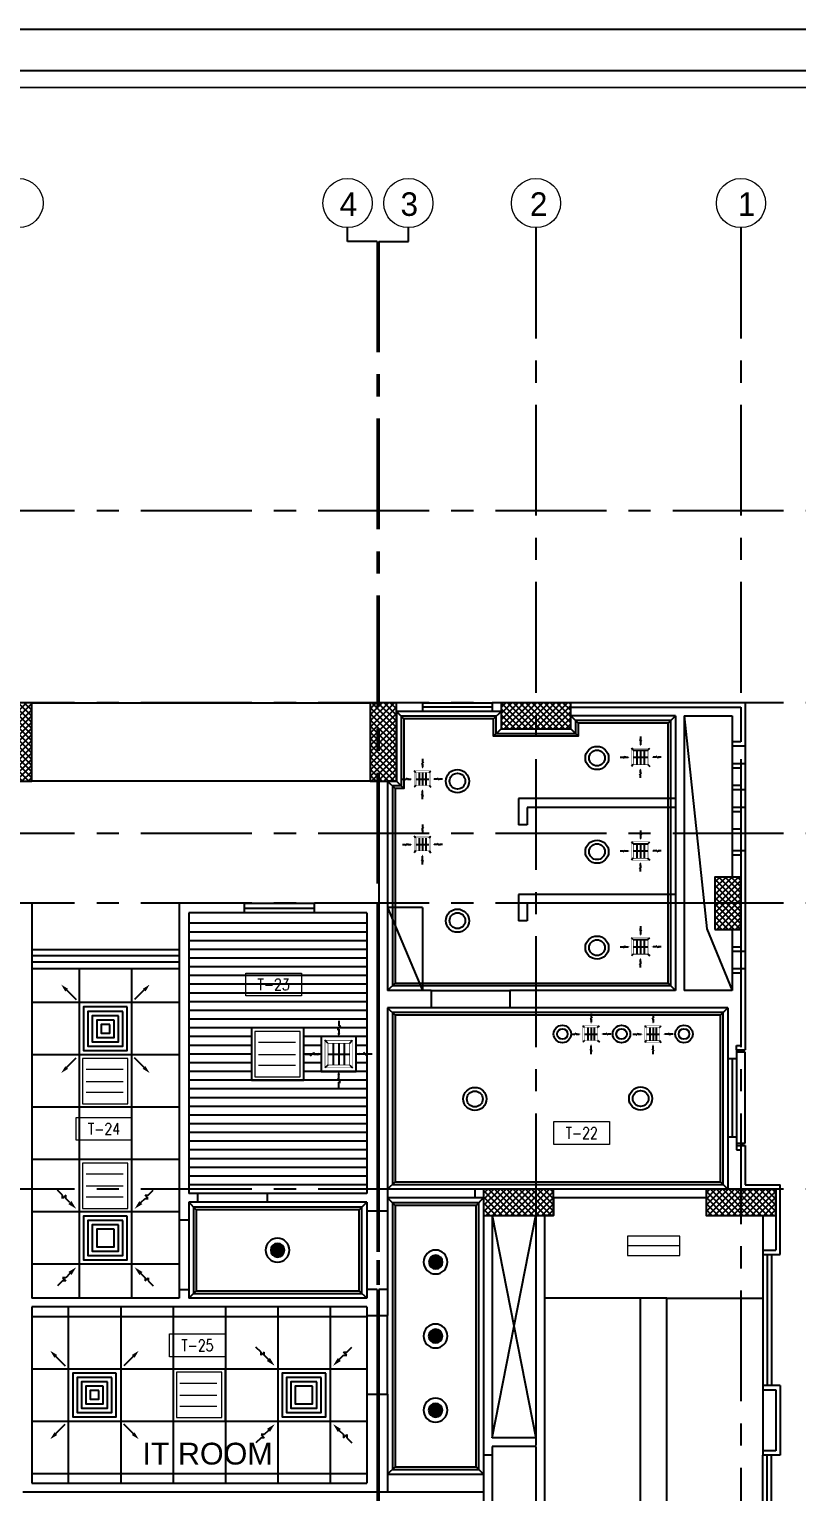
# Model space of a CAD drawing. Extents: x -404 to 2784, y -167 to 852.
# Drawn here: x -358.82 to -350.02, y -25.75 to -8.98 of the extents above; entities that cross this region are included whole.
import ezdxf
from ezdxf.enums import TextEntityAlignment as Align

# ---------------------------------------------------------------- set-up
doc = ezdxf.new("R2010")
doc.units = 0
doc.header["$MEASUREMENT"] = 0
doc.linetypes.add('CENTERX2', pattern=[101.6, 63.5, -12.7, 12.7, -12.7])
doc.linetypes.add('HIDDEN', pattern=[0.375, 0.25, -0.125])
for name, color, linetype, lineweight in [('A-SYMB-RMNU', 4, 'Continuous', 9), ('AXIS-TXT', 171, 'Continuous', 20), ('Lighting', 2, 'Continuous', 13)]:
    doc.layers.add(name, color=color, linetype=linetype, lineweight=lineweight)
for name, color, linetype in [('AXIS', 1, 'CENTERX2'), ('ciling', 6, 'Continuous'), ('COLHATCH', 5, 'Continuous'), ('column', 6, 'Continuous'), ('E-LIGHTING', 2, 'Continuous'), ('elev', 2, 'Continuous'), ('ELEV1', 7, 'Continuous'), ('ELEV3', 1, 'Continuous'), ('FASEL', 253, 'Continuous'), ('fram', 252, 'Continuous'), ('M-DIFUSER', 195, 'Continuous'), ('M-DUCT-RA', 30, 'Continuous'), ('M-DUCT-SA', 5, 'Continuous'), ('METAL-EDGE', 253, 'Continuous'), ('WALL', 4, 'Continuous'), ('WIN', 5, 'Continuous'), ('ZONE TEXT', 73, 'Continuous')]:
    doc.layers.add(name, color=color, linetype=linetype)
doc.styles.add('AC', font='romans.shx', dxfattribs={"height": 0.2})
doc.styles.add('ARABY', font='sosa.shx')
doc.styles.add('ROMANS-TITLE', font='ROMANS.shx', dxfattribs={"width": 0.8})

# ---------------------------------------------------------------- blocks, each defined once
blk = doc.blocks.new('004')
at = {"layer": 'E-LIGHTING'}
for radius in [0.113, 0.0771]:
    blk.add_circle((0, 0), radius, dxfattribs=at)
blk = doc.blocks.new('A$C6E0E3E1A')
at = {"layer": 'Lighting'}
blk.add_line((0.52, 0), (-0.52, 0), dxfattribs=at)
blk.add_lwpolyline([(0.52, 0.194), (-0.52, 0.194), (-0.52, -0.194), (0.52, -0.194)], close=True, dxfattribs=at)
blk = doc.blocks.new('A$C61A10E5A')
h = blk.add_hatch(color=2)
h.set_gradient(color1=(241, 237, 14), color2=(242, 239, 38), one_color=1, tint=0.55)
edge = h.paths.add_edge_path()
edge.add_arc((0.001, 0.001), 0.0696, 0, 360)
at = {"layer": 'E-LIGHTING'}
for centre, radius in [((0, 0), 0.121), ((0.001, 0.001), 0.0696)]:
    blk.add_circle(centre, radius, dxfattribs=at)
blk = doc.blocks.new('005')
at = {"layer": 'E-LIGHTING', "lineweight": 5}
for p, q in [((-0.212, 0.125), (0.212, 0.125)), ((-0.212, 0), (0.212, 0)), ((-0.212, -0.14), (0.212, -0.14))]:
    blk.add_line(p, q, dxfattribs=at)
for points in [[(-0.307, -0.307), (0.293, -0.307), (0.293, 0.293), (-0.307, 0.293)], [(-0.267, -0.267), (0.253, -0.267), (0.253, 0.253), (-0.267, 0.253)]]:
    blk.add_lwpolyline(points, close=True, dxfattribs=at)
blk = doc.blocks.new('A$C0B8779AA')
at = {"layer": 'M-DIFUSER', "color": 122}
for p, q in [((0.284, 0.459), (0.262, 0.437)), ((0.262, 0.437), (0.273, 0.437)), ((0.273, 0.495), (0.273, 0.459)), ((0.273, 0.459), (0.284, 0.459)), ((0.273, 0.437), (0.273, 0.4)), ((0.043, 0.265), (0.079, 0.265)), ((0.079, 0.254), (0.101, 0.276)), ((0.079, 0.265), (0.079, 0.254)), ((0.101, 0.276), (0.101, 0.265)), ((0.101, 0.265), (0.138, 0.265)), ((0.445, 0.265), (0.408, 0.265)), ((0.445, 0.276), (0.445, 0.265)), ((0.467, 0.254), (0.445, 0.276)), ((0.503, 0.265), (0.467, 0.265)), ((0.467, 0.265), (0.467, 0.254)), ((0.273, 0.093), (0.273, 0.13)), ((0.262, 0.093), (0.273, 0.093)), ((0.284, 0.071), (0.262, 0.093)), ((0.273, 0.035), (0.273, 0.071)), ((0.273, 0.071), (0.284, 0.071))]:
    blk.add_line(p, q, dxfattribs=at)
at = {"layer": 'M-DIFUSER'}
for p, q in [((0.198, 0.34), (0.178, 0.36)), ((0.235, 0.34), (0.235, 0.19)), ((0.273, 0.34), (0.273, 0.19)), ((0.31, 0.34), (0.31, 0.19)), ((0.348, 0.34), (0.368, 0.36)), ((0.198, 0.265), (0.348, 0.265)), ((0.198, 0.19), (0.178, 0.17)), ((0.348, 0.19), (0.368, 0.17))]:
    blk.add_line(p, q, dxfattribs=at)
at = {"layer": 'M-DIFUSER', "color": 21, "const_width": 0.00288}
blk.add_lwpolyline([(0.178, 0.36), (0.368, 0.36), (0.368, 0.17), (0.178, 0.17)], close=True, dxfattribs=at)
at = {"layer": 'M-DIFUSER', "const_width": 0.0048}
blk.add_lwpolyline([(0.198, 0.34), (0.348, 0.34), (0.348, 0.19), (0.198, 0.19)], close=True, dxfattribs=at)
at = {"layer": 'M-DIFUSER', "color": 122}
for points in [[(0.283, 0.41), (0.273, 0.401), (0.273, 0.382), (0.262, 0.41)], [(0.128, 0.255), (0.137, 0.265), (0.156, 0.265), (0.128, 0.275)], [(0.417, 0.255), (0.409, 0.265), (0.39, 0.265), (0.417, 0.275)], [(0.283, 0.121), (0.273, 0.129), (0.273, 0.148), (0.262, 0.121)]]:
    blk.add_solid(points, dxfattribs=at)
blk = doc.blocks.new('A$C63630F2B')
at = {"layer": 'M-DIFUSER'}
for p, q in [((0.198, 0.398), (0.173, 0.423)), ((0.398, 0.398), (0.423, 0.423)), ((0.398, 0.398), (0.418, 0.418)), ((0.398, 0.398), (0.198, 0.398)), ((0.398, 0.298), (0.198, 0.298)), ((0.248, 0.398), (0.248, 0.198)), ((0.298, 0.398), (0.298, 0.198)), ((0.348, 0.398), (0.348, 0.198)), ((0.198, 0.198), (0.173, 0.173)), ((0.198, 0.198), (0.178, 0.178)), ((0.398, 0.198), (0.423, 0.173))]:
    blk.add_line(p, q, dxfattribs=at)
at = {"layer": 'M-DIFUSER', "color": 122}
for p, q in [((0.311, 0.539), (0.285, 0.514)), ((0.285, 0.514), (0.298, 0.514)), ((0.298, 0.582), (0.298, 0.539)), ((0.298, 0.539), (0.311, 0.539)), ((0.298, 0.514), (0.298, 0.47)), ((0.014, 0.298), (0.057, 0.298)), ((0.057, 0.285), (0.082, 0.311)), ((0.057, 0.298), (0.057, 0.285)), ((0.082, 0.311), (0.082, 0.298)), ((0.082, 0.298), (0.126, 0.298)), ((0.513, 0.298), (0.469, 0.298)), ((0.513, 0.311), (0.513, 0.298)), ((0.539, 0.285), (0.513, 0.311)), ((0.581, 0.298), (0.539, 0.298)), ((0.539, 0.298), (0.539, 0.285)), ((0.285, 0.083), (0.298, 0.083)), ((0.311, 0.057), (0.285, 0.083)), ((0.298, 0.083), (0.298, 0.126)), ((0.298, 0.015), (0.298, 0.057)), ((0.298, 0.057), (0.311, 0.057))]:
    blk.add_line(p, q, dxfattribs=at)
at = {"layer": 'M-DIFUSER', "color": 21, "const_width": 0.00288}
blk.add_lwpolyline([(0.173, 0.173), (0.423, 0.173), (0.423, 0.423), (0.173, 0.423)], close=True, dxfattribs=at)
at = {"layer": 'M-DIFUSER', "const_width": 0.01}
blk.add_lwpolyline([(0.198, 0.198), (0.398, 0.198), (0.398, 0.398), (0.198, 0.398)], close=True, dxfattribs=at)
at = {"layer": 'M-DIFUSER', "color": 122}
for points in [[(0.31, 0.481), (0.298, 0.471), (0.298, 0.449), (0.286, 0.481)], [(0.115, 0.286), (0.125, 0.298), (0.147, 0.298), (0.115, 0.31)], [(0.481, 0.286), (0.47, 0.298), (0.448, 0.298), (0.481, 0.31)], [(0.31, 0.115), (0.298, 0.125), (0.298, 0.147), (0.286, 0.115)]]:
    blk.add_solid(points, dxfattribs=at)
blk = doc.blocks.new('*U255')
at = {"layer": 'M-DIFUSER', "ltscale": 5, "const_width": 18}
blk.add_lwpolyline([(-300, 300), (300, 300), (300, -300), (-300, -300)], close=True, dxfattribs=at)
at = {"layer": 'M-DIFUSER', "color": 21}
for points in [[(250, 250), (-250, 250), (-250, -250), (250, -250)], [(200, 200), (-200, 200), (-200, -200), (200, -200)], [(150, 150), (-150, 150), (-150, -150), (150, -150)], [(100, 100), (-100, 100), (-100, -100), (100, -100)], [(50, 50), (-50, 50), (-50, -50), (50, -50)]]:
    blk.add_lwpolyline(points, close=True, dxfattribs=at)
at = {"layer": 'M-DUCT-SA', "color": 5, "extrusion": (-5.07059e-20, -1.19855e-17, -1)}
blk.add_line((-461, 461), (-335, 335), dxfattribs=at)
at = {"layer": 'M-DUCT-SA', "color": 5, "extrusion": (-1.19855e-17, 5.07059e-20, -1)}
blk.add_line((461, 461), (335, 335), dxfattribs=at)
at = {"layer": 'M-DUCT-SA', "color": 5, "extrusion": (1.19855e-17, -5.07059e-20, -1)}
blk.add_line((-461, -461), (-335, -335), dxfattribs=at)
at = {"layer": 'M-DUCT-SA', "color": 5, "extrusion": (5.07059e-20, 1.19855e-17, -1)}
blk.add_line((461, -461), (335, -335), dxfattribs=at)
at = {"layer": 'M-DUCT-SA', "color": 5, "extrusion": (-5.07059e-20, -1.19855e-17, -1)}
blk.add_solid([(460, 428), (429, 459), (507, 507)], dxfattribs=at)
at = {"layer": 'M-DUCT-SA', "color": 5, "extrusion": (5.07059e-20, -1.19855e-17, -1)}
blk.add_solid([(-460, 428), (-429, 459), (-507, 507)], dxfattribs=at)
at = {"layer": 'M-DUCT-SA', "color": 5, "extrusion": (1.19855e-17, -5.07059e-20, -1)}
blk.add_solid([(428, -460), (459, -429), (507, -507)], dxfattribs=at)
at = {"layer": 'M-DUCT-SA', "color": 5, "extrusion": (-1.19855e-17, -5.07059e-20, -1)}
blk.add_solid([(-428, -460), (-459, -429), (-507, -507)], dxfattribs=at)
blk = doc.blocks.new('*U254')
at = {"layer": 'M-DIFUSER', "ltscale": 5, "const_width": 18}
blk.add_lwpolyline([(-300, 300), (300, 300), (300, -300), (-300, -300)], close=True, dxfattribs=at)
at = {"layer": 'M-DIFUSER', "color": 21}
for points in [[(250, 250), (-250, 250), (-250, -250), (250, -250)], [(200, 200), (-200, 200), (-200, -200), (200, -200)], [(150, 150), (-150, 150), (-150, -150), (150, -150)], [(100, 100), (-100, 100), (-100, -100), (100, -100)]]:
    blk.add_lwpolyline(points, close=True, dxfattribs=at)
at = {"layer": 'M-DUCT-RA', "color": 30}
for p, q in [((-491, 491), (-549, 549)), ((491, 491), (549, 549)), ((-491, 455), (-491, 491)), ((-455, 491), (-491, 455)), ((-455, 455), (-455, 491)), ((-406, 406), (-455, 455)), ((406, 406), (455, 455)), ((455, 491), (491, 491)), ((491, 455), (455, 491)), ((455, 455), (491, 455)), ((-491, -491), (-549, -549)), ((-491, -455), (-455, -491)), ((-455, -455), (-491, -455)), ((-455, -491), (-491, -491)), ((-406, -406), (-455, -455)), ((406, -406), (455, -455)), ((455, -491), (491, -455)), ((455, -455), (455, -491)), ((491, -455), (491, -491)), ((491, -491), (549, -549))]:
    blk.add_line(p, q, dxfattribs=at)
for points in [[(-389, 424), (-424, 389), (-335, 335)], [(424, 389), (389, 424), (335, 335)], [(-424, -389), (-389, -424), (-335, -335)], [(389, -424), (424, -389), (335, -335)]]:
    blk.add_solid(points, dxfattribs=at)
blk = doc.blocks.new('A-ROOM')
at = {"layer": 'A-SYMB-RMNU'}
blk.add_lwpolyline([(-425, 175), (425, 175), (425, -175), (-425, -175)], close=True, dxfattribs=at)
at = {"layer": 'A-SYMB-RMNU', "style": 'ROMANS-TITLE', "width": 0.8}
blk.add_attdef('ROOM-NO', text='', height=175, dxfattribs=at).set_placement((0, 0), align=Align.MIDDLE)

msp = doc.modelspace()

# ---------------------------------------------------------------- hatches: boundary and pattern name
at = {"layer": 'COLHATCH', "linetype": 'Continuous'}
h = msp.add_hatch(dxfattribs=at)
h.set_pattern_fill('_USER', color=252, scale=0.05, angle=45, style=0, double=1, pattern_type=0)
h.set_pattern_definition([(45, (-175.05116, -194.28313), (-0.035355339, 0.035355339), []), (135, (-175.05116, -194.28313), (-0.035355339, -0.035355339), [])])
h.paths.add_polyline_path([(-354.611, -16.703), (-354.911, -16.703), (-354.911, -17.603), (-354.611, -17.603)])
h.paths.add_polyline_path([(-352.611, -16.703), (-353.411, -16.703), (-353.411, -17.003), (-352.611, -17.003)])
h.paths.add_polyline_path([(-350.661, -18.703), (-350.961, -18.703), (-350.961, -19.303), (-350.661, -19.303)])
h.paths.add_polyline_path([(-350.261, -22.283), (-351.061, -22.283), (-351.061, -22.583), (-350.261, -22.583)])
h.paths.add_polyline_path([(-352.811, -22.283), (-353.611, -22.283), (-353.611, -22.583), (-352.811, -22.583)])
h.paths.add_polyline_path([(-352.711, -27.333), (-353.611, -27.333), (-353.611, -27.633), (-352.711, -27.633)])
h.paths.add_polyline_path([(-350.261, -27.283), (-351.061, -27.283), (-351.061, -27.583), (-350.261, -27.583)])
h.paths.add_polyline_path([(-352.519, -33.553), (-353.619, -33.553), (-353.619, -33.853), (-352.766, -33.853, -0.011587), (-352.782, -34.539), (-352.532, -34.55, 0.01656)])
h.paths.add_polyline_path([(-352.713, -36.283), (-352.967, -36.283, -0.040808), (-353.555, -38.622), (-353.319, -38.703, 0.04151)])
h.paths.add_polyline_path([(-354.611, -35.683), (-354.911, -35.683), (-354.911, -36.583), (-354.611, -36.583)])
h.paths.add_polyline_path([(-358.741, -35.683), (-359.141, -35.683), (-359.141, -36.583), (-358.741, -36.583)])
h.paths.add_polyline_path([(-362.541, -35.683), (-362.991, -35.683), (-362.991, -36.583), (-362.541, -36.583)])
h.paths.add_polyline_path([(-362.791, -37.503), (-363.091, -37.503), (-363.091, -38.403), (-362.791, -38.403)])
h.paths.add_polyline_path([(-370.791, -35.683), (-371.091, -35.683), (-371.091, -36.583), (-370.791, -36.583)])
h.paths.add_polyline_path([(-370.791, -37.503), (-371.091, -37.503), (-371.091, -38.403), (-370.791, -38.403)])
h.paths.add_polyline_path([(-378.791, -35.683), (-379.091, -35.683), (-379.091, -36.583), (-378.791, -36.583)])
h.paths.add_polyline_path([(-378.791, -37.503), (-379.091, -37.503), (-379.091, -38.403), (-378.791, -38.403)])
h.paths.add_polyline_path([(-386.891, -35.683), (-387.341, -35.683), (-387.341, -36.583), (-386.891, -36.583)])
h.paths.add_polyline_path([(-386.791, -37.503), (-387.091, -37.503), (-387.091, -38.403), (-386.791, -38.403)])
h.paths.add_polyline_path([(-390.741, -35.683), (-391.141, -35.683), (-391.141, -36.583), (-390.741, -36.583)])
h.paths.add_polyline_path([(-394.971, -35.683), (-395.271, -35.683), (-395.271, -36.583), (-394.971, -36.583)])
h.paths.add_polyline_path([(-396.264, -33.553), (-397.364, -33.553, 0.01656), (-397.35, -34.55), (-397.101, -34.539, -0.011587), (-397.117, -33.853), (-396.264, -33.853)])
h.paths.add_polyline_path([(-396.916, -36.283), (-397.169, -36.283, 0.04151), (-396.564, -38.703), (-396.327, -38.622, -0.040808)])
h.paths.add_polyline_path([(-396.271, -27.333), (-397.171, -27.333), (-397.171, -27.633), (-396.271, -27.633)])
h.paths.add_polyline_path([(-398.821, -27.283), (-399.621, -27.283), (-399.621, -27.583), (-398.821, -27.583)])
h.paths.add_polyline_path([(-398.821, -22.283), (-399.621, -22.283), (-399.621, -22.583), (-398.821, -22.583)])
h.paths.add_polyline_path([(-396.271, -22.283), (-397.071, -22.283), (-397.071, -22.583), (-396.271, -22.583)])
h.paths.add_polyline_path([(-398.921, -18.703), (-399.221, -18.703), (-399.221, -19.303), (-398.921, -19.303)])
h.paths.add_polyline_path([(-396.471, -16.703), (-397.271, -16.703), (-397.271, -17.003), (-396.471, -17.003)])
h.paths.add_polyline_path([(-394.971, -16.703), (-395.271, -16.703), (-395.271, -17.603), (-394.971, -17.603)])
h.paths.add_polyline_path([(-390.691, -16.703), (-391.091, -16.703), (-391.091, -17.603), (-390.691, -17.603)])
h.paths.add_polyline_path([(-386.891, -16.703), (-387.341, -16.703), (-387.341, -17.603), (-386.891, -17.603)])
h.paths.add_polyline_path([(-377.541, -14.503), (-377.841, -14.503), (-377.841, -15.103), (-377.541, -15.103)])
h.paths.add_polyline_path([(-377.541, -17.003), (-372.441, -17.003), (-372.441, -18.453), (-372.141, -18.453), (-372.141, -16.703), (-377.841, -16.703), (-377.841, -18.453), (-377.541, -18.453)])
h.paths.add_polyline_path([(-370.791, -14.503), (-371.091, -14.503), (-371.091, -15.103), (-370.791, -15.103)])
h.paths.add_polyline_path([(-370.791, -17.853), (-371.091, -17.853), (-371.091, -18.453), (-370.791, -18.453)])
h.paths.add_polyline_path([(-362.541, -16.703), (-362.991, -16.703), (-362.991, -17.603), (-362.541, -17.603)])
h = msp.add_hatch(dxfattribs=at)
h.set_pattern_fill('_USER', color=252, scale=0.05, angle=45, style=0, double=1, pattern_type=0)
h.set_pattern_definition([(45, (-175.05116, -154.28313), (-0.035355339, 0.035355339), []), (135, (-175.05116, -154.28313), (-0.035355339, -0.035355339), [])])
h.paths.add_polyline_path([(-358.791, -16.703), (-359.191, -16.703), (-359.191, -17.603), (-358.791, -17.603)])

# ---------------------------------------------------------------- linework, layer by layer
at = {"layer": 'AXIS', "color": 252, "linetype": 'CENTERX2', "ltscale": 0.02}
for p, q in [((-355.17, -11.411), (-355.17, -11.254)), ((-354.473, -11.411), (-354.473, -11.254)), ((-353.011, -11.254), (-353.011, -43.702)), ((-350.661, -11.254), (-350.661, -43.702)), ((-354.831, -11.411), (-355.17, -11.411)), ((-354.831, -11.411), (-354.831, -43.545)), ((-354.811, -11.411), (-354.811, -43.545)), ((-354.811, -11.411), (-354.473, -11.411)), ((-348.14, -14.503), (-401.742, -14.503)), ((-348.14, -16.703), (-401.742, -16.703)), ((-348.14, -18.203), (-401.742, -18.203)), ((-348.14, -19.003), (-401.742, -19.003)), ((-348.14, -22.283), (-401.742, -22.283))]:
    msp.add_line(p, q, dxfattribs=at)
at = {"layer": 'AXIS-TXT'}
for centre in [(-358.941, -10.972), (-355.17, -10.972), (-354.473, -10.972), (-353.011, -10.972), (-350.661, -10.972)]:
    msp.add_circle(centre, 0.282, dxfattribs=at)
at = {"layer": 'ciling', "color": 252, "linetype": 'Continuous'}
for p, q in [((-354.611, -16.803), (-354.526, -16.888)), ((-353.411, -16.803), (-353.496, -16.888)), ((-352.611, -16.853), (-352.526, -16.938)), ((-351.411, -16.853), (-351.496, -16.938)), ((-353.411, -17.003), (-353.496, -17.088)), ((-352.611, -17.003), (-352.526, -17.088)), ((-354.711, -17.603), (-354.626, -17.688)), ((-354.611, -17.603), (-354.526, -17.688)), ((-354.951, -19.233), (-356.991, -19.233)), ((-354.951, -19.333), (-356.991, -19.333)), ((-354.951, -19.433), (-356.991, -19.433)), ((-354.951, -19.533), (-356.991, -19.533)), ((-358.246, -19.753), (-358.246, -23.533)), ((-357.646, -19.753), (-357.646, -23.533)), ((-354.951, -19.633), (-356.991, -19.633)), ((-354.951, -19.733), (-356.991, -19.733)), ((-354.951, -19.833), (-356.991, -19.833)), ((-354.951, -19.933), (-356.991, -19.933)), ((-354.626, -19.918), (-354.711, -20.003)), ((-351.496, -19.918), (-351.411, -20.003)), ((-354.951, -20.033), (-356.991, -20.033)), ((-354.211, -20.003), (-353.311, -20.003)), ((-357.101, -20.143), (-358.791, -20.143)), ((-354.951, -20.133), (-356.991, -20.133)), ((-354.951, -20.233), (-356.991, -20.233)), ((-354.711, -20.203), (-354.626, -20.288)), ((-353.311, -20.203), (-354.211, -20.203)), ((-350.896, -20.288), (-350.811, -20.203)), ((-354.951, -20.333), (-356.991, -20.333)), ((-354.951, -20.433), (-356.991, -20.433)), ((-356.271, -20.533), (-356.991, -20.533)), ((-354.951, -20.533), (-355.671, -20.533)), ((-357.101, -20.743), (-358.791, -20.743)), ((-356.271, -20.633), (-356.991, -20.633)), ((-356.271, -20.733), (-356.991, -20.733)), ((-355.471, -20.633), (-355.671, -20.633)), ((-355.471, -20.733), (-355.671, -20.733)), ((-354.951, -20.633), (-355.071, -20.633)), ((-354.951, -20.733), (-355.071, -20.733)), ((-356.271, -20.833), (-356.991, -20.833)), ((-356.271, -20.933), (-356.991, -20.933)), ((-355.471, -20.833), (-355.671, -20.833)), ((-354.951, -20.933), (-355.671, -20.933)), ((-354.951, -20.833), (-355.071, -20.833)), ((-354.951, -21.033), (-356.991, -21.033)), ((-354.951, -21.133), (-356.991, -21.133)), ((-354.951, -21.233), (-356.991, -21.233)), ((-357.101, -21.343), (-358.791, -21.343)), ((-354.951, -21.333), (-356.991, -21.333)), ((-354.951, -21.433), (-356.991, -21.433)), ((-354.951, -21.533), (-356.991, -21.533)), ((-354.951, -21.633), (-356.991, -21.633)), ((-354.951, -21.733), (-356.991, -21.733)), ((-357.101, -21.943), (-358.791, -21.943)), ((-354.951, -21.833), (-356.991, -21.833)), ((-354.951, -21.933), (-356.991, -21.933)), ((-354.951, -22.033), (-356.991, -22.033)), ((-354.951, -22.133), (-356.991, -22.133)), ((-354.951, -22.233), (-356.991, -22.233)), ((-354.626, -22.198), (-354.711, -22.283)), ((-353.711, -22.283), (-354.711, -22.283)), ((-350.896, -22.198), (-350.811, -22.283)), ((-356.906, -22.518), (-356.991, -22.433)), ((-356.091, -22.333), (-356.891, -22.333)), ((-356.091, -22.433), (-356.891, -22.433)), ((-355.036, -22.518), (-354.951, -22.433)), ((-353.711, -22.383), (-354.711, -22.383)), ((-354.626, -22.468), (-354.711, -22.383)), ((-353.696, -22.468), (-353.611, -22.383)), ((-357.101, -22.543), (-358.791, -22.543)), ((-357.101, -22.633), (-357.101, -23.433)), ((-356.991, -22.633), (-356.991, -23.433)), ((-354.951, -22.533), (-354.951, -23.433)), ((-354.711, -22.533), (-354.711, -23.433)), ((-357.101, -23.143), (-358.791, -23.143)), ((-356.906, -23.448), (-356.991, -23.533)), ((-355.036, -23.448), (-354.951, -23.533)), ((-358.371, -23.633), (-358.371, -25.653)), ((-357.771, -23.633), (-357.771, -25.653)), ((-357.171, -23.633), (-357.171, -25.653)), ((-356.571, -23.633), (-356.571, -25.653)), ((-355.971, -23.633), (-355.971, -25.653)), ((-355.371, -23.633), (-355.371, -25.653)), ((-351.811, -23.533), (-352.911, -23.533)), ((-351.511, -23.533), (-350.411, -23.533)), ((-358.791, -23.743), (-354.951, -23.743)), ((-354.951, -23.733), (-354.951, -24.633)), ((-354.831, -23.733), (-354.831, -24.633)), ((-354.811, -23.733), (-354.811, -24.633)), ((-354.711, -24.633), (-354.711, -23.733)), ((-358.791, -24.343), (-354.951, -24.343)), ((-358.791, -24.943), (-354.951, -24.943)), ((-358.791, -24.943), (-354.951, -24.943)), ((-354.626, -25.468), (-354.711, -25.553)), ((-353.696, -25.468), (-353.611, -25.553)), ((-353.611, -25.333), (-353.611, -26.033)), ((-353.511, -25.333), (-353.511, -26.033)), ((-358.791, -25.543), (-354.951, -25.543)), ((-354.711, -25.553), (-353.611, -25.553)), ((-354.711, -25.753), (-353.611, -25.753))]:
    msp.add_line(p, q, dxfattribs=at)
for points in [[(-351.466, -16.908), (-352.556, -16.908), (-352.556, -17.058), (-353.466, -17.058), (-353.466, -16.858), (-353.511, -16.858), (-354.311, -16.858), (-354.556, -16.858), (-354.556, -17.658), (-354.656, -17.658), (-354.656, -19.948), (-354.211, -19.948), (-353.311, -19.948), (-351.466, -19.948)], [(-351.496, -16.938), (-352.526, -16.938), (-352.526, -17.088), (-353.496, -17.088), (-353.496, -16.888), (-353.511, -16.888), (-354.311, -16.888), (-354.526, -16.888), (-354.526, -17.688), (-354.626, -17.688), (-354.626, -19.918), (-354.211, -19.918), (-353.311, -19.918), (-351.496, -19.918)], [(-354.656, -22.228), (-350.866, -22.228), (-350.866, -20.258), (-354.656, -20.258)], [(-354.626, -22.198), (-350.896, -22.198), (-350.896, -20.288), (-354.626, -20.288)], [(-355.671, -20.433), (-356.271, -20.433), (-356.271, -21.033), (-355.671, -21.033)], [(-355.071, -20.533), (-355.471, -20.533), (-355.471, -20.933), (-355.071, -20.933)], [(-354.656, -25.498), (-353.666, -25.498), (-353.666, -22.438), (-354.656, -22.438)], [(-354.626, -25.468), (-353.696, -25.468), (-353.696, -22.468), (-354.626, -22.468)], [(-356.936, -23.478), (-355.006, -23.478), (-355.006, -22.488), (-356.936, -22.488)], [(-356.906, -23.448), (-355.036, -23.448), (-355.036, -22.518), (-356.906, -22.518)]]:
    msp.add_lwpolyline(points, close=True, dxfattribs=at)
at = {"layer": 'column'}
for points in [[(-358.791, -16.703), (-359.191, -16.703), (-359.191, -17.603), (-358.791, -17.603)], [(-359.191, -17.603), (-358.791, -17.603), (-358.791, -16.703), (-359.191, -16.703)], [(-354.911, -17.603), (-354.611, -17.603), (-354.611, -16.703), (-354.911, -16.703)], [(-353.411, -16.703), (-353.411, -17.003), (-352.611, -17.003), (-352.611, -16.703)], [(-350.961, -19.303), (-350.661, -19.303), (-350.661, -18.703), (-350.961, -18.703)], [(-353.611, -22.283), (-353.611, -22.583), (-352.811, -22.583), (-352.811, -22.283)], [(-351.061, -22.283), (-351.061, -22.583), (-350.261, -22.583), (-350.261, -22.283)]]:
    msp.add_lwpolyline(points, close=True, dxfattribs=at)
at = {"layer": 'E-LIGHTING'}
for centre, radius in [((-352.708, -20.503), 0.1), ((-352.708, -20.503), 0.06), ((-352.03, -20.503), 0.1), ((-352.03, -20.503), 0.06), ((-351.314, -20.503), 0.1), ((-351.314, -20.503), 0.06)]:
    msp.add_circle(centre, radius, dxfattribs=at)
at = {"layer": 'elev', "color": 252, "linetype": 'Continuous'}
for p, q in [((-358.791, -16.703), (-354.911, -16.703)), ((-354.911, -17.603), (-358.791, -17.603))]:
    msp.add_line(p, q, dxfattribs=at)
at = {"layer": 'elev', "color": 252}
for p, q in [((-350.761, -17.203), (-350.761, -17.403)), ((-350.611, -17.203), (-350.611, -17.403)), ((-350.761, -17.703), (-350.761, -17.903)), ((-350.611, -17.703), (-350.611, -17.903)), ((-351.411, -17.803), (-353.211, -17.803)), ((-353.211, -17.803), (-353.211, -18.103)), ((-351.411, -17.903), (-353.111, -17.903)), ((-353.111, -17.903), (-353.111, -18.103)), ((-353.111, -18.103), (-353.211, -18.103)), ((-350.761, -18.203), (-350.761, -18.403)), ((-350.611, -18.203), (-350.611, -18.403)), ((-351.411, -18.903), (-353.211, -18.903)), ((-353.211, -18.903), (-353.211, -19.203)), ((-354.311, -19.053), (-354.711, -19.053)), ((-354.711, -19.053), (-354.311, -20.003)), ((-354.311, -19.053), (-354.311, -20.003)), ((-351.411, -19.003), (-353.111, -19.003)), ((-353.111, -19.003), (-353.111, -19.203)), ((-353.111, -19.203), (-353.211, -19.203)), ((-350.761, -19.553), (-350.761, -19.753)), ((-350.611, -19.553), (-350.611, -19.753)), ((-350.611, -20.713), (-350.711, -20.713)), ((-350.611, -21.753), (-350.611, -20.713)), ((-350.711, -21.753), (-350.611, -21.753))]:
    msp.add_line(p, q, dxfattribs=at)
at = {"layer": 'ELEV1'}
for p, q in [((-350.641, -20.713), (-350.641, -20.683)), ((-350.641, -21.783), (-350.641, -21.753))]:
    msp.add_line(p, q, dxfattribs=at)
at = {"layer": 'ELEV3', "color": 252, "linetype": 'Continuous'}
for p, q in [((-351.311, -16.853), (-351.053, -19.295)), ((-351.053, -19.295), (-350.761, -20.003)), ((-353.511, -22.583), (-353.011, -25.133)), ((-353.511, -25.133), (-353.011, -22.583))]:
    msp.add_line(p, q, dxfattribs=at)
at = {"layer": 'FASEL', "color": 252, "linetype": 'HIDDEN'}
for points in [[(-354.831, -19.003), (-354.831, -33.753), (-355.131, -33.753), (-355.131, -33.753), (-358.791, -33.753), (-358.791, -33.753), (-359.091, -33.753), (-359.091, -33.753), (-362.791, -33.753), (-362.791, -34.283), (-363.091, -34.283), (-363.091, -33.753), (-366.791, -33.753), (-366.791, -34.283), (-367.091, -34.283), (-367.091, -33.753), (-370.791, -33.753), (-370.791, -34.283), (-371.091, -34.283), (-371.091, -33.753), (-373.791, -33.753)], [(-354.811, -19.003), (-354.811, -33.773), (-355.151, -33.773), (-355.151, -33.773), (-358.771, -33.773), (-358.771, -33.773), (-359.111, -33.773), (-359.111, -33.773), (-362.771, -33.773), (-362.771, -34.303), (-363.111, -34.303), (-363.111, -33.773), (-366.771, -33.773), (-366.771, -34.303), (-367.111, -34.303), (-367.111, -33.773), (-370.771, -33.773), (-370.771, -34.303), (-371.111, -34.303), (-371.111, -33.773), (-373.771, -33.773)]]:
    msp.add_lwpolyline(points, dxfattribs=at)
at = {"layer": 'fram'}
msp.add_line((-339.13, -9.455), (-403.176, -9.455), dxfattribs=at)
for points in [[(-403.653, -8.978), (-338.653, -8.978), (-338.653, -46.978), (-403.653, -46.978)], [(-346.706, -9.455), (-403.176, -9.455), (-403.176, -46.501), (-346.706, -46.501)]]:
    msp.add_lwpolyline(points, close=True, dxfattribs=at)
at = {"layer": 'METAL-EDGE', "linetype": 'Continuous'}
for p, q in [((-352.611, -16.753), (-350.661, -16.753)), ((-350.661, -16.753), (-350.661, -17.153)), ((-350.661, -17.153), (-350.761, -17.153)), ((-350.661, -17.453), (-350.761, -17.453)), ((-350.661, -17.453), (-350.661, -17.653)), ((-350.661, -17.653), (-350.761, -17.653)), ((-350.661, -17.953), (-350.761, -17.953)), ((-350.661, -17.953), (-350.661, -18.153)), ((-350.661, -18.153), (-350.761, -18.153)), ((-350.661, -18.453), (-350.761, -18.453)), ((-350.661, -18.453), (-350.661, -19.503)), ((-350.761, -19.503), (-350.661, -19.503)), ((-350.761, -19.803), (-350.661, -19.803)), ((-350.661, -19.803), (-350.661, -20.633)), ((-350.711, -20.633), (-350.661, -20.633)), ((-350.711, -20.683), (-350.711, -20.633)), ((-350.711, -21.783), (-350.711, -21.833)), ((-350.711, -21.833), (-350.661, -21.833)), ((-350.661, -21.833), (-350.661, -22.283)), ((-350.661, -22.283), (-350.261, -22.283)), ((-350.261, -22.283), (-350.261, -22.983)), ((-350.411, -22.983), (-350.261, -22.983)), ((-350.411, -24.583), (-350.261, -24.583)), ((-350.261, -24.583), (-350.261, -25.283)), ((-350.261, -25.283), (-350.411, -25.283))]:
    msp.add_line(p, q, dxfattribs=at)
at = {"layer": 'WALL', "color": 252, "linetype": 'Continuous'}
for p, q in [((-354.911, -16.703), (-354.911, -17.603)), ((-354.311, -16.703), (-354.911, -16.703)), ((-354.311, -16.703), (-354.311, -16.803)), ((-350.611, -16.703), (-353.511, -16.703)), ((-353.511, -16.703), (-353.511, -16.803)), ((-350.611, -16.703), (-350.611, -17.203)), ((-354.311, -16.803), (-354.611, -16.803)), ((-354.611, -16.803), (-354.611, -17.603)), ((-353.411, -16.803), (-353.511, -16.803)), ((-353.411, -16.803), (-353.411, -17.003)), ((-351.411, -16.853), (-352.611, -16.853)), ((-352.611, -17.003), (-352.611, -16.853)), ((-351.411, -16.853), (-351.411, -20.003)), ((-351.311, -16.853), (-350.761, -16.853)), ((-351.311, -16.853), (-351.311, -20.003)), ((-350.761, -16.853), (-350.761, -17.203)), ((-353.411, -17.003), (-352.611, -17.003)), ((-350.611, -17.203), (-350.761, -17.203)), ((-350.611, -17.403), (-350.761, -17.403)), ((-350.761, -17.403), (-350.761, -17.703)), ((-350.611, -17.403), (-350.611, -17.703)), ((-354.911, -17.603), (-354.811, -17.603)), ((-354.811, -17.603), (-354.811, -22.533)), ((-354.711, -17.603), (-354.711, -20.003)), ((-354.611, -17.603), (-354.711, -17.603)), ((-350.611, -17.703), (-350.761, -17.703)), ((-350.611, -17.903), (-350.761, -17.903)), ((-350.761, -17.903), (-350.761, -18.203)), ((-350.611, -17.903), (-350.611, -18.203)), ((-350.611, -18.203), (-350.761, -18.203)), ((-350.611, -18.403), (-350.761, -18.403)), ((-350.761, -18.403), (-350.761, -18.703)), ((-350.611, -18.403), (-350.611, -19.553)), ((-350.761, -18.703), (-350.961, -18.703)), ((-350.961, -18.703), (-350.961, -19.303)), ((-358.791, -19.003), (-361.061, -19.003)), ((-358.791, -19.003), (-358.791, -23.533)), ((-357.101, -19.003), (-357.101, -22.633)), ((-356.351, -19.003), (-357.101, -19.003)), ((-356.991, -19.113), (-356.991, -22.333)), ((-356.351, -19.113), (-356.991, -19.113)), ((-356.351, -19.113), (-356.351, -19.003)), ((-354.831, -19.003), (-355.551, -19.003)), ((-355.551, -19.113), (-355.551, -19.003)), ((-354.951, -19.113), (-355.551, -19.113)), ((-354.951, -19.113), (-354.951, -22.333)), ((-354.831, -19.003), (-354.831, -22.533)), ((-350.961, -19.303), (-350.761, -19.303)), ((-350.761, -19.303), (-350.761, -19.553)), ((-350.761, -19.553), (-350.611, -19.553)), ((-354.831, -19.753), (-354.831, -22.533)), ((-350.761, -19.753), (-350.611, -19.753)), ((-350.761, -19.753), (-350.761, -20.003)), ((-350.611, -19.753), (-350.611, -20.683)), ((-354.211, -20.003), (-354.711, -20.003)), ((-354.211, -20.003), (-354.211, -20.203)), ((-351.411, -20.003), (-353.311, -20.003)), ((-353.311, -20.003), (-353.311, -20.203)), ((-350.761, -20.003), (-351.311, -20.003)), ((-354.711, -20.203), (-354.711, -22.533)), ((-354.211, -20.203), (-354.711, -20.203)), ((-350.811, -20.203), (-353.311, -20.203)), ((-350.811, -20.203), (-350.811, -20.783)), ((-350.811, -20.783), (-350.711, -20.783)), ((-350.711, -20.683), (-350.611, -20.683)), ((-350.711, -20.683), (-350.711, -20.783)), ((-350.811, -21.683), (-350.711, -21.683)), ((-350.811, -21.683), (-350.811, -22.283)), ((-350.711, -21.683), (-350.711, -21.783)), ((-350.711, -21.783), (-350.611, -21.783)), ((-350.611, -21.783), (-350.611, -22.233)), ((-350.811, -22.283), (-353.711, -22.283)), ((-353.711, -22.283), (-353.711, -22.383)), ((-350.611, -22.233), (-350.211, -22.233)), ((-350.211, -23.033), (-350.211, -22.233)), ((-356.891, -22.333), (-356.991, -22.333)), ((-356.991, -22.433), (-356.991, -22.633)), ((-356.891, -22.433), (-356.991, -22.433)), ((-356.891, -22.333), (-356.891, -22.433)), ((-354.951, -22.333), (-356.091, -22.333)), ((-356.091, -22.333), (-356.091, -22.433)), ((-354.951, -22.433), (-356.091, -22.433)), ((-354.951, -22.433), (-354.951, -22.533)), ((-353.611, -22.383), (-353.711, -22.383)), ((-353.611, -22.383), (-353.611, -25.333)), ((-351.061, -22.383), (-352.811, -22.383)), ((-352.811, -22.383), (-352.811, -22.583)), ((-351.061, -22.383), (-351.061, -22.583)), ((-357.101, -22.633), (-356.991, -22.633)), ((-354.831, -22.533), (-354.951, -22.533)), ((-354.711, -22.533), (-354.811, -22.533)), ((-353.511, -22.583), (-353.011, -22.583)), ((-353.511, -22.583), (-353.511, -25.133)), ((-353.011, -22.583), (-353.011, -25.133)), ((-352.911, -22.583), (-352.911, -26.233)), ((-352.811, -22.583), (-352.911, -22.583)), ((-351.061, -22.583), (-350.411, -22.583)), ((-350.811, -22.583), (-350.411, -22.583)), ((-350.411, -22.583), (-350.411, -23.033)), ((-350.411, -23.033), (-350.211, -23.033)), ((-357.101, -23.433), (-356.991, -23.433)), ((-357.101, -23.433), (-357.101, -23.533)), ((-356.991, -23.433), (-356.991, -23.533)), ((-354.831, -23.433), (-354.951, -23.433)), ((-354.951, -23.433), (-354.951, -23.533)), ((-354.831, -23.433), (-354.831, -23.733)), ((-354.831, -23.433), (-354.831, -23.733)), ((-354.711, -23.433), (-354.811, -23.433)), ((-354.811, -23.433), (-354.811, -23.733)), ((-354.711, -23.433), (-354.711, -23.733)), ((-357.101, -23.533), (-358.791, -23.533)), ((-354.951, -23.633), (-358.791, -23.633)), ((-358.791, -23.633), (-358.791, -25.653)), ((-354.951, -23.533), (-356.991, -23.533)), ((-354.951, -23.633), (-354.951, -23.733)), ((-351.511, -23.533), (-351.811, -23.533)), ((-351.811, -26.233), (-351.811, -23.533)), ((-351.511, -26.233), (-351.511, -23.533)), ((-354.951, -23.733), (-354.831, -23.733)), ((-354.811, -23.733), (-354.711, -23.733)), ((-354.951, -24.633), (-354.831, -24.633)), ((-354.951, -24.633), (-354.951, -25.653)), ((-354.831, -24.633), (-354.831, -25.453)), ((-354.831, -24.633), (-354.831, -25.753)), ((-354.811, -24.633), (-354.711, -24.633)), ((-354.811, -24.633), (-354.811, -25.753)), ((-354.711, -24.633), (-354.711, -25.753)), ((-350.211, -24.533), (-350.411, -24.533)), ((-350.411, -24.533), (-350.411, -25.333)), ((-350.211, -24.533), (-350.211, -25.333)), ((-353.011, -25.133), (-353.511, -25.133)), ((-353.011, -25.233), (-353.511, -25.233)), ((-353.511, -25.233), (-353.511, -25.333)), ((-353.011, -25.233), (-353.011, -26.133)), ((-353.511, -25.333), (-353.611, -25.333)), ((-350.211, -25.333), (-350.411, -25.333)), ((-358.791, -25.653), (-354.951, -25.653)), ((-358.891, -25.753), (-354.831, -25.753)), ((-354.811, -25.753), (-354.711, -25.753))]:
    msp.add_line(p, q, dxfattribs=at)
msp.add_lwpolyline([(-346.898, -9.647, 0.0192, 0.0192, 0), (-402.984, -9.647, 0.0192, 0.0192, 0), (-402.984, -46.309, 0.0192, 0.0192, 0), (-346.898, -46.309, 0.0192, 0.0192, 0)], format="xyseb", close=True, dxfattribs=at)
msp.add_lwpolyline([(-358.791, -16.703), (-359.191, -16.703), (-359.191, -17.603), (-358.791, -17.603)], close=True, dxfattribs=at)
at = {"layer": 'WIN', "color": 252}
for p, q in [((-354.311, -16.703), (-353.511, -16.703)), ((-353.511, -16.753), (-354.311, -16.753)), ((-353.511, -16.803), (-354.311, -16.803)), ((-356.351, -19.003), (-355.551, -19.003)), ((-355.551, -19.063), (-356.351, -19.063)), ((-355.551, -19.113), (-356.351, -19.113)), ((-358.791, -19.533), (-357.101, -19.533)), ((-357.101, -19.608), (-358.791, -19.608)), ((-357.101, -19.678), (-358.791, -19.678)), ((-358.791, -19.753), (-357.101, -19.753)), ((-350.811, -20.783), (-350.811, -21.683)), ((-350.761, -20.783), (-350.761, -21.683)), ((-350.711, -20.783), (-350.711, -21.683)), ((-350.411, -23.033), (-350.411, -24.533)), ((-350.361, -23.033), (-350.361, -24.533)), ((-350.311, -23.033), (-350.311, -24.533)), ((-350.411, -26.833), (-350.411, -25.333)), ((-350.361, -26.833), (-350.361, -25.333)), ((-350.311, -26.833), (-350.311, -25.333))]:
    msp.add_line(p, q, dxfattribs=at)

# ---------------------------------------------------------------- block references
at = {"layer": 'A-SYMB-RMNU', "xscale": 0.0007500000000391083, "yscale": 0.0007500000000106866, "zscale": 0.00075}
for p, values in [((-356.018, -19.935), {'ROOM-NO': 'T-23'}), ((-357.962, -21.591), {'ROOM-NO': 'T-24'}), ((-352.486, -21.638), {'ROOM-NO': 'T-22'}), ((-356.891, -24.074), {'ROOM-NO': 'T-25'})]:
    msp.add_blockref('A-ROOM', p, dxfattribs=at).add_auto_attribs(values)
at = {"layer": 'E-LIGHTING', "xscale": 1.176042218901841, "yscale": 1.176042218901841, "zscale": 1.176042218901784}
for p in [(-352.311, -17.337), (-353.911, -17.603), (-352.311, -18.412), (-353.911, -19.203), (-352.311, -19.512), (-353.711, -21.248), (-351.811, -21.243)]:
    msp.add_blockref('004', p, dxfattribs=at)
at = {"layer": 'E-LIGHTING', "rotation": 180}
for p in [(-355.979, -20.74), (-357.954, -21.05), (-357.954, -22.25), (-356.879, -24.65)]:
    msp.add_blockref('005', p, dxfattribs=at)
at = {"layer": 'E-LIGHTING', "xscale": -1.131789473684421, "yscale": 1.13178947368425, "zscale": 1.13178947368421, "rotation": 180}
for p in [(-355.973, -22.982), (-354.161, -23.118), (-354.163, -23.967), (-354.163, -24.817)]:
    msp.add_blockref('A$C61A10E5A', p, dxfattribs=at)
at = {"layer": 'E-LIGHTING', "linetype": 'Continuous', "xscale": 0.5753424657534083, "yscale": 0.5753424657534083, "zscale": 0.5753424657534246}
msp.add_blockref('A$C6E0E3E1A', (-351.661, -22.933), dxfattribs=at)
at = {"layer": 'M-DIFUSER', "color": 21}
for name, p, xscale, yscale, zscale in [('A$C63630F2B', (-351.563, -17.577), -0.8333333331393078, 0.8333333331393078, 0.8333333331716453), ('A$C63630F2B', (-351.563, -17.577), -0.8333333331393078, 0.8333333331393078, 0.8333333331716453), ('A$C63630F2B', (-351.563, -17.577), -0.8333333331393078, 0.8333333331393078, 0.8333333331716453), ('A$C63630F2B', (-351.563, -18.652), -0.8333333331393078, 0.8333333331393078, 0.8333333331716453), ('A$C63630F2B', (-351.563, -18.652), -0.8333333331393078, 0.8333333331393078, 0.8333333331716453), ('A$C63630F2B', (-351.563, -18.652), -0.8333333331393078, 0.8333333331393078, 0.8333333331716453), ('A$C63630F2B', (-351.563, -19.752), -0.8333333331393078, 0.8333333331393078, 0.8333333331716453), ('A$C63630F2B', (-351.563, -19.752), -0.8333333331393078, 0.8333333331393078, 0.8333333331716453), ('A$C63630F2B', (-351.563, -19.752), -0.8333333331393078, 0.8333333331393078, 0.8333333331716453), ('*U255', (-357.946, -20.443), 0.0009999999999763531, 0.001000000000004775, 0.001), ('A$C0B8779AA', (-355.726, -21.175), 1.666666666485639, 1.666666666485668, 1.666666666485652), ('A$C0B8779AA', (-355.726, -21.175), 1.666666666485639, 1.666666666485668, 1.666666666485652), ('*U254', (-357.946, -22.843), 0.0009999999999763531, 0.001000000000004775, 0.001), ('*U255', (-358.071, -24.643), 0.0009999999999763531, 0.001000000000004775, 0.001), ('*U255', (-358.071, -24.643), 0.0009999999999763531, 0.001000000000004775, 0.001), ('*U254', (-355.671, -24.643), 0.0009999999999763531, 0.001000000000004775, 0.001), ('*U254', (-355.671, -24.643), 0.0009999999999763531, 0.001000000000004775, 0.001)]:
    msp.add_blockref(name, p, dxfattribs=dict(at, xscale=xscale, yscale=yscale, zscale=zscale))
for p in [(-354.584, -17.843), (-354.584, -17.843), (-354.584, -17.843), (-354.584, -18.593), (-354.584, -18.593), (-354.584, -18.593), (-352.652, -20.768), (-352.652, -20.768), (-352.652, -20.768), (-351.942, -20.769), (-351.942, -20.769), (-351.942, -20.769)]:
    msp.add_blockref('A$C0B8779AA', p, dxfattribs=at)

# ---------------------------------------------------------------- texts
at = {"layer": 'AXIS-TXT', "style": 'ARABY'}
for s, p in [('4', (-355.26, -11.119, 0)), ('3', (-354.563, -11.119, 0)), ('2', (-353.08, -11.119, 0)), ('1', (-350.697, -11.119, 0))]:
    msp.add_text(s, height=0.27, dxfattribs=at).set_placement(p)
at = {"layer": 'ZONE TEXT', "linetype": 'Continuous', "insert": (-357.522, -25.191), "char_height": 0.25, "width": 3.29288, "attachment_point": 1, "style": 'AC'}
msp.add_mtext('{\\fArial|b0|i0|c0|p34;IT ROOM}', dxfattribs=at)

doc.saveas('drawing.dxf')
